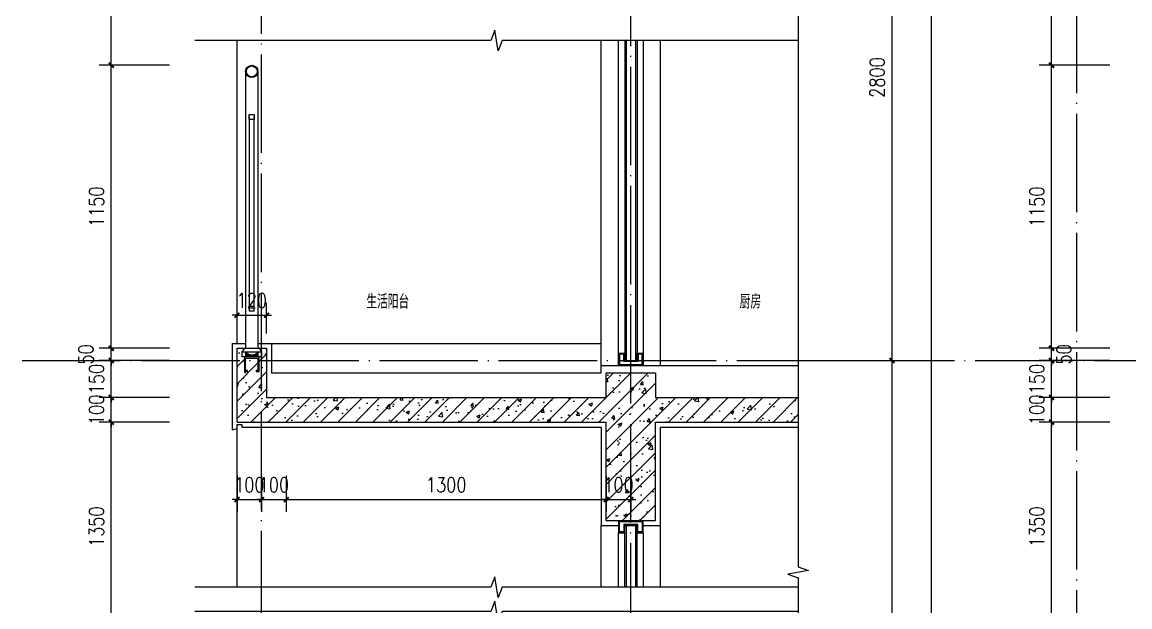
# Model space of a CAD drawing. Extents: x 718358 to 1668613, y -348838 to -159582.
# Drawn here: x 860180 to 864680, y -342390 to -340015 of the extents above; entities that cross this region are included whole.
import ezdxf

# ---------------------------------------------------------------- set-up
doc = ezdxf.new("R2010")
doc.units = 0
doc.header["$LTSCALE"] = 1000
doc.linetypes.add('DOTE', pattern=[2.42, 2, -0.2, 0.02, -0.2])
for name, color, linetype in [('建-可见线', 7, 'Continuous'), ('建-图例填充', 251, 'Continuous'), ('建-墙体', 2, 'Continuous'), ('建-尺寸', 73, 'Continuous'), ('建-房间名', 7, 'Continuous'), ('建-楼梯-护栏', 163, 'Continuous'), ('建-符号', 3, 'Continuous'), ('建-轮廓线', 7, 'Continuous'), ('建-轴网', 14, 'DOTE'), ('建-门窗剖', 4, 'Continuous')]:
    doc.layers.add(name, color=color, linetype=linetype)
doc.styles.add('_TCH_SPACE', font='gt单线西文.shx', dxfattribs={"width": 0.8, "height": 5, "bigfont": 'gt单线中文.shx'})
doc.styles.add('DIM_FONT', font='SIMPLEX.shx', dxfattribs={"width": 0.8, "bigfont": 'GBCBIG.shx'})
doc.dimstyles.new('DIMN20', dxfattribs={"dimscale": 0.2, "dimtxt": 300, "dimasz": 100, "dimexe": 250, "dimexo": 300, "dimgap": 150, "dimtad": 1, "dimdec": 0, "dimzin": 0, "dimdsep": 46, "dimtxsty": 'DIM_FONT', "dimblk": 'ARCHTICK', "dimcen": 0.09, "dimdle": 1, "dimclrt": 7, "dimazin": 2, "dimtfac": 1, "dimtdec": 0, "dimtix": 1, "dimtmove": 2, "dimatfit": 3, "dimldrblk": 'ARCHTICK', "dimfxl": 1, "dimtolj": 1, "dimtzin": 0, "dimarcsym": 0})

# ---------------------------------------------------------------- blocks, each defined once
blk = doc.blocks.new('ghgdfsdsa')
at = {"layer": '建-楼梯-护栏'}
for p, q in [((915644.9, -350305.3), (915644.9, -351430.3)), ((915694.9, -350305.3), (915694.9, -351430.3)), ((915659.9, -350490.3), (915659.9, -351280.3)), ((915679.9, -351280.3), (915679.9, -350490.3)), ((915679.9, -351260.3), (915659.9, -351260.3)), ((915679.9, -351280.3), (915659.9, -351280.3)), ((915639.9, -351430.3), (915629.9, -351445.3)), ((915639.9, -351430.3), (915699.9, -351430.3)), ((915699.9, -351430.3), (915709.9, -351445.3)), ((915629.9, -351445.3), (915629.9, -351465.3)), ((915629.9, -351445.3), (915709.9, -351445.3)), ((915709.9, -351465.3), (915629.9, -351465.3)), ((915644.9, -351445.3), (915644.9, -351465.3)), ((915644.9, -351450.3), (915644.9, -351455.3)), ((915644.9, -351460.3), (915644.9, -351465.3)), ((915649.9, -351449.2), (915649.9, -351465.3)), ((915654.9, -351452.1), (915654.9, -351465.3)), ((915659.9, -351454), (915659.9, -351465.3)), ((915664.9, -351455.1), (915664.9, -351465.3)), ((915669.9, -351455.5), (915669.9, -351465.3)), ((915674.9, -351455.1), (915674.9, -351465.3)), ((915679.9, -351454), (915679.9, -351465.3)), ((915684.9, -351452.1), (915684.9, -351465.3)), ((915689.9, -351449.2), (915689.9, -351465.3)), ((915694.9, -351445.3), (915694.9, -351465.3)), ((915694.9, -351450.3), (915694.9, -351455.3)), ((915694.9, -351460.3), (915694.9, -351465.3)), ((915709.9, -351445.3), (915709.9, -351465.3))]:
    blk.add_line(p, q, dxfattribs=at)
for points in [[(915659.9, -350480.3), (915679.9, -350480.3), (915679.9, -350500.3), (915659.9, -350500.3)], [(915687.4, -351525.3), (915699.9, -351525.3), (915699.9, -351465.3), (915639.9, -351465.3), (915639.9, -351525.3), (915652.4, -351525.3), (915652.4, -351520.3), (915644.9, -351520.3), (915644.9, -351470.3), (915694.9, -351470.3), (915694.9, -351520.3), (915687.4, -351520.3)]]:
    blk.add_lwpolyline(points, close=True, dxfattribs=at)
for radius in [25, 22]:
    blk.add_circle((915669.9, -350305.3), radius, dxfattribs=at)
blk = doc.blocks.new('ghfdss')
at = {"layer": '建-门窗剖'}
for p, q in [((852929.2, -341809.8), (852929.2, -340539.8)), ((852954.2, -340539.8), (852954.2, -341809.8)), ((852960.2, -340539.8), (852960.2, -341839.8)), ((852998.2, -340539.8), (852998.2, -341839.8)), ((853004.2, -340539.8), (853004.2, -341809.8)), ((853029.2, -340539.8), (853029.2, -341809.8))]:
    blk.add_line(p, q, dxfattribs=at)
blk.add_lwpolyline([(852929.2, -341859.8), (852929.2, -341809.8), (852934.2, -341809.8), (852934.2, -341809.8), (852954.2, -341809.8), (852954.2, -341839.8), (853004.2, -341839.8), (853004.2, -341809.8), (853024.2, -341809.8), (853024.2, -341809.8), (853029.2, -341809.8), (853029.2, -341859.8)], dxfattribs=at)
blk.add_lwpolyline([(852950.2, -341813.8), (852933.2, -341813.8), (852933.2, -341855.8), (853025.2, -341855.8), (853025.2, -341813.8), (853008.2, -341813.8), (853008.2, -341843.8), (852950.2, -341843.8)], close=True, dxfattribs=at)
blk = doc.blocks.new('_ArchTick')
at = {"color": 0, "linetype": 'ByBlock', "const_width": 0.4}
blk.add_lwpolyline([(-0.5, -0.5), (0.5, 0.5)], dxfattribs=at)
blk = doc.blocks.new('*D1852')
at = {"layer": 'Defpoints', "color": 0, "transparency": 16777216}
for p in [(863257.1, -341389.6), (863713.8, -341389.6), (863257.1, -343689.6)]:
    blk.add_point(p, dxfattribs=at)
at = {"layer": '建-尺寸', "color": 0, "lineweight": -2, "transparency": 16777216}
for p, q in [((863317.1, -341389.6), (863763.8, -341389.6)), ((863713.8, -343689.8), (863713.8, -341389.4)), ((863317.1, -343689.6), (863763.8, -343689.6))]:
    blk.add_line(p, q, dxfattribs=at)
at = {"layer": '建-尺寸', "color": 0, "lineweight": -2, "transparency": 16777216, "xscale": 20, "yscale": 20, "zscale": 20}
for p, rotation in [((863713.8, -341389.6), 90), ((863713.8, -343689.6), 270)]:
    blk.add_blockref('_ArchTick', p, dxfattribs=dict(at, rotation=rotation))
at = {"layer": '建-尺寸', "color": 7, "transparency": 16777216, "insert": (863653.8, -342539.6), "char_height": 60, "attachment_point": 5, "rotation": 90, "style": 'DIM_FONT'}
blk.add_mtext('\\A1;2800', dxfattribs=at)
blk = doc.blocks.new('*D1853')
at = {"layer": 'Defpoints', "color": 0, "transparency": 16777216}
for p in [(863257.1, -339089.6), (863713.8, -339089.6), (863257.1, -341389.6)]:
    blk.add_point(p, dxfattribs=at)
at = {"layer": '建-尺寸', "color": 0, "lineweight": -2, "transparency": 16777216}
for p, q in [((863317.1, -339089.6), (863763.8, -339089.6)), ((863713.8, -341389.8), (863713.8, -339089.4)), ((863317.1, -341389.6), (863763.8, -341389.6))]:
    blk.add_line(p, q, dxfattribs=at)
at = {"layer": '建-尺寸', "color": 0, "lineweight": -2, "transparency": 16777216, "xscale": 20, "yscale": 20, "zscale": 20}
for p, rotation in [((863713.8, -339089.6), 90), ((863713.8, -341389.6), 270)]:
    blk.add_blockref('_ArchTick', p, dxfattribs=dict(at, rotation=rotation))
at = {"layer": '建-尺寸', "color": 7, "transparency": 16777216, "insert": (863653.8, -340239.6), "char_height": 60, "attachment_point": 5, "rotation": 90, "style": 'DIM_FONT'}
blk.add_mtext('\\A1;2800', dxfattribs=at)
blk = doc.blocks.new('*D1855')
at = {"layer": 'Defpoints', "color": 0, "transparency": 16777216}
for p in [(863257.1, -339089.6), (863873.8, -339089.6), (863257.1, -346189.6)]:
    blk.add_point(p, dxfattribs=at)
at = {"layer": '建-尺寸', "color": 0, "lineweight": -2, "transparency": 16777216}
for p, q in [((863317.1, -339089.6), (863923.8, -339089.6)), ((863873.8, -346189.8), (863873.8, -339089.4)), ((863317.1, -346189.6), (863923.8, -346189.6))]:
    blk.add_line(p, q, dxfattribs=at)
at = {"layer": '建-尺寸', "color": 0, "lineweight": -2, "transparency": 16777216, "xscale": 20, "yscale": 20, "zscale": 20}
for p, rotation in [((863873.8, -339089.6), 90), ((863873.8, -346189.6), 270)]:
    blk.add_blockref('_ArchTick', p, dxfattribs=dict(at, rotation=rotation))
at = {"layer": '建-尺寸', "color": 7, "transparency": 16777216, "insert": (863811.8, -342639.6), "char_height": 60, "attachment_point": 5, "rotation": 90, "style": 'DIM_FONT'}
blk.add_mtext('\\A1;祥各栋立面图', dxfattribs=at)
blk = doc.blocks.new('*D1862')
at = {"layer": 'Defpoints', "color": 0, "transparency": 16777216}
for p in [(861052.6, -341797.3), (861152.6, -341797.3), (861152.6, -341954.4)]:
    blk.add_point(p, dxfattribs=at)
at = {"layer": '建-尺寸', "color": 0, "lineweight": -2, "transparency": 16777216}
for p, q in [((861052.6, -341857.3), (861052.6, -342004.4)), ((861152.6, -341857.3), (861152.6, -342004.4)), ((861052.6, -341954.4), (861032.6, -341954.4)), ((861052.6, -341954.4), (861152.6, -341954.4)), ((861152.6, -341954.4), (861172.6, -341954.4))]:
    blk.add_line(p, q, dxfattribs=at)
at = {"layer": '建-尺寸', "color": 0, "lineweight": -2, "transparency": 16777216, "xscale": 20, "yscale": 20, "zscale": 20}
blk.add_blockref('_ArchTick', (861052.6, -341954.4), dxfattribs=at)
at = {"layer": '建-尺寸', "color": 0, "lineweight": -2, "transparency": 16777216, "xscale": 20, "yscale": 20, "zscale": 20, "rotation": 180}
blk.add_blockref('_ArchTick', (861152.6, -341954.4), dxfattribs=at)
at = {"layer": '建-尺寸', "color": 7, "transparency": 16777216, "insert": (861102.6, -341894.4), "char_height": 60, "attachment_point": 5, "style": 'DIM_FONT'}
blk.add_mtext('\\A1;100', dxfattribs=at)
blk = doc.blocks.new('*D1863')
at = {"layer": 'Defpoints', "color": 0, "transparency": 16777216}
for p in [(861152.6, -341797.3), (861252.6, -341797.3), (861252.6, -341954.4)]:
    blk.add_point(p, dxfattribs=at)
at = {"layer": '建-尺寸', "color": 0, "lineweight": -2, "transparency": 16777216}
for p, q in [((861152.6, -341857.3), (861152.6, -342004.4)), ((861252.6, -341857.3), (861252.6, -342004.4)), ((861152.6, -341954.4), (861132.6, -341954.4)), ((861152.6, -341954.4), (861252.6, -341954.4)), ((861252.6, -341954.4), (861272.6, -341954.4))]:
    blk.add_line(p, q, dxfattribs=at)
at = {"layer": '建-尺寸', "color": 0, "lineweight": -2, "transparency": 16777216, "xscale": 20, "yscale": 20, "zscale": 20}
blk.add_blockref('_ArchTick', (861152.6, -341954.4), dxfattribs=at)
at = {"layer": '建-尺寸', "color": 0, "lineweight": -2, "transparency": 16777216, "xscale": 20, "yscale": 20, "zscale": 20, "rotation": 180}
blk.add_blockref('_ArchTick', (861252.6, -341954.4), dxfattribs=at)
at = {"layer": '建-尺寸', "color": 7, "transparency": 16777216, "insert": (861202.6, -341894.4), "char_height": 60, "attachment_point": 5, "style": 'DIM_FONT'}
blk.add_mtext('\\A1;100', dxfattribs=at)
blk = doc.blocks.new('*D1864')
at = {"layer": 'Defpoints', "color": 0, "transparency": 16777216}
for p in [(861252.6, -341797.3), (862552.6, -341797.3), (862552.6, -341954.4)]:
    blk.add_point(p, dxfattribs=at)
at = {"layer": '建-尺寸', "color": 0, "lineweight": -2, "transparency": 16777216}
for p, q in [((861252.6, -341857.3), (861252.6, -342004.4)), ((862552.6, -341857.3), (862552.6, -342004.4)), ((861252.4, -341954.4), (862552.8, -341954.4))]:
    blk.add_line(p, q, dxfattribs=at)
at = {"layer": '建-尺寸', "color": 0, "lineweight": -2, "transparency": 16777216, "xscale": 20, "yscale": 20, "zscale": 20, "rotation": 180}
blk.add_blockref('_ArchTick', (861252.6, -341954.4), dxfattribs=at)
at = {"layer": '建-尺寸', "color": 0, "lineweight": -2, "transparency": 16777216, "xscale": 20, "yscale": 20, "zscale": 20}
blk.add_blockref('_ArchTick', (862552.6, -341954.4), dxfattribs=at)
at = {"layer": '建-尺寸', "color": 7, "transparency": 16777216, "insert": (861902.6, -341894.4), "char_height": 60, "attachment_point": 5, "style": 'DIM_FONT'}
blk.add_mtext('\\A1;1300', dxfattribs=at)
blk = doc.blocks.new('*D1865')
at = {"layer": 'Defpoints', "color": 0, "transparency": 16777216}
for p in [(862552.6, -341797.3), (862652.6, -341797.3), (862652.6, -341954.4)]:
    blk.add_point(p, dxfattribs=at)
at = {"layer": '建-尺寸', "color": 0, "lineweight": -2, "transparency": 16777216}
for p, q in [((862552.6, -341857.3), (862552.6, -342004.4)), ((862652.6, -341857.3), (862652.6, -342004.4)), ((862552.6, -341954.4), (862532.6, -341954.4)), ((862552.6, -341954.4), (862652.6, -341954.4)), ((862652.6, -341954.4), (862672.6, -341954.4))]:
    blk.add_line(p, q, dxfattribs=at)
at = {"layer": '建-尺寸', "color": 0, "lineweight": -2, "transparency": 16777216, "xscale": 20, "yscale": 20, "zscale": 20}
blk.add_blockref('_ArchTick', (862552.6, -341954.4), dxfattribs=at)
at = {"layer": '建-尺寸', "color": 0, "lineweight": -2, "transparency": 16777216, "xscale": 20, "yscale": 20, "zscale": 20, "rotation": 180}
blk.add_blockref('_ArchTick', (862652.6, -341954.4), dxfattribs=at)
at = {"layer": '建-尺寸', "color": 7, "transparency": 16777216, "insert": (862602.6, -341894.4), "char_height": 60, "attachment_point": 5, "style": 'DIM_FONT'}
blk.add_mtext('\\A1;100', dxfattribs=at)
blk = doc.blocks.new('*D1871')
at = {"layer": 'Defpoints', "color": 0, "transparency": 16777216}
for p in [(860542, -341639.6), (860838.6, -341639.6), (860838.6, -342489.6)]:
    blk.add_point(p, dxfattribs=at)
at = {"layer": '建-尺寸', "color": 0, "lineweight": -2, "transparency": 16777216}
for p, q in [((860778.6, -341639.6), (860492, -341639.6)), ((860542, -342489.8), (860542, -341639.4)), ((860778.6, -342489.6), (860492, -342489.6))]:
    blk.add_line(p, q, dxfattribs=at)
at = {"layer": '建-尺寸', "color": 0, "lineweight": -2, "transparency": 16777216, "xscale": 20, "yscale": 20, "zscale": 20}
for p, rotation in [((860542, -341639.6), 90), ((860542, -342489.6), 270)]:
    blk.add_blockref('_ArchTick', p, dxfattribs=dict(at, rotation=rotation))
at = {"layer": '建-尺寸', "color": 7, "transparency": 16777216, "insert": (860482, -342064.6), "char_height": 60, "attachment_point": 5, "rotation": 90, "style": 'DIM_FONT'}
blk.add_mtext('\\A1;1350', dxfattribs=at)
blk = doc.blocks.new('*D1872')
at = {"layer": 'Defpoints', "color": 0, "transparency": 16777216}
for p in [(860542, -341539.6), (860838.6, -341539.6), (860838.6, -341639.6)]:
    blk.add_point(p, dxfattribs=at)
at = {"layer": '建-尺寸', "color": 0, "lineweight": -2, "transparency": 16777216}
for p, q in [((860542, -341539.6), (860542, -341519.6)), ((860778.6, -341539.6), (860492, -341539.6)), ((860542, -341639.6), (860542, -341539.6)), ((860778.6, -341639.6), (860492, -341639.6)), ((860542, -341639.6), (860542, -341659.6))]:
    blk.add_line(p, q, dxfattribs=at)
at = {"layer": '建-尺寸', "color": 0, "lineweight": -2, "transparency": 16777216, "xscale": 20, "yscale": 20, "zscale": 20}
for p, rotation in [((860542, -341539.6), 270), ((860542, -341639.6), 90)]:
    blk.add_blockref('_ArchTick', p, dxfattribs=dict(at, rotation=rotation))
at = {"layer": '建-尺寸', "color": 7, "transparency": 16777216, "insert": (860482, -341589.6), "char_height": 60, "attachment_point": 5, "rotation": 90, "style": 'DIM_FONT'}
blk.add_mtext('\\A1;100', dxfattribs=at)
blk = doc.blocks.new('*D1873')
at = {"layer": 'Defpoints', "color": 0, "transparency": 16777216}
for p in [(860542, -341389.6), (860838.6, -341389.6), (860838.6, -341539.6)]:
    blk.add_point(p, dxfattribs=at)
at = {"layer": '建-尺寸', "color": 0, "lineweight": -2, "transparency": 16777216}
for p, q in [((860778.6, -341389.6), (860492, -341389.6)), ((860542, -341389.6), (860542, -341369.6)), ((860542, -341539.6), (860542, -341389.6)), ((860778.6, -341539.6), (860492, -341539.6)), ((860542, -341539.6), (860542, -341559.6))]:
    blk.add_line(p, q, dxfattribs=at)
at = {"layer": '建-尺寸', "color": 0, "lineweight": -2, "transparency": 16777216, "xscale": 20, "yscale": 20, "zscale": 20}
for p, rotation in [((860542, -341389.6), 270), ((860542, -341539.6), 90)]:
    blk.add_blockref('_ArchTick', p, dxfattribs=dict(at, rotation=rotation))
at = {"layer": '建-尺寸', "color": 7, "transparency": 16777216, "insert": (860482, -341464.6), "char_height": 60, "attachment_point": 5, "rotation": 90, "style": 'DIM_FONT'}
blk.add_mtext('\\A1;150', dxfattribs=at)
blk = doc.blocks.new('*D1874')
at = {"layer": 'Defpoints', "color": 0, "transparency": 16777216}
for p in [(860542, -341339.6), (860838.6, -341339.6), (860838.6, -341389.6)]:
    blk.add_point(p, dxfattribs=at)
at = {"layer": '建-尺寸', "color": 0, "lineweight": -2, "transparency": 16777216}
for p, q in [((860778.6, -341339.6), (860492, -341339.6)), ((860542, -341339.6), (860542, -341319.6)), ((860542, -341389.6), (860542, -341339.6)), ((860778.6, -341389.6), (860492, -341389.6)), ((860542, -341389.6), (860542, -341409.6))]:
    blk.add_line(p, q, dxfattribs=at)
at = {"layer": '建-尺寸', "color": 0, "lineweight": -2, "transparency": 16777216, "xscale": 20, "yscale": 20, "zscale": 20}
for p, rotation in [((860542, -341339.6), 270), ((860542, -341389.6), 90)]:
    blk.add_blockref('_ArchTick', p, dxfattribs=dict(at, rotation=rotation))
at = {"layer": '建-尺寸', "color": 7, "transparency": 16777216, "insert": (860439, -341364.6), "char_height": 60, "attachment_point": 5, "rotation": 90, "style": 'DIM_FONT'}
blk.add_mtext('\\A1;50', dxfattribs=at)
blk = doc.blocks.new('*D1875')
at = {"layer": 'Defpoints', "color": 0, "transparency": 16777216}
for p in [(860542, -340189.6), (860838.6, -340189.6), (860838.6, -341339.6)]:
    blk.add_point(p, dxfattribs=at)
at = {"layer": '建-尺寸', "color": 0, "lineweight": -2, "transparency": 16777216}
for p, q in [((860778.6, -340189.6), (860492, -340189.6)), ((860542, -341339.8), (860542, -340189.4)), ((860778.6, -341339.6), (860492, -341339.6))]:
    blk.add_line(p, q, dxfattribs=at)
at = {"layer": '建-尺寸', "color": 0, "lineweight": -2, "transparency": 16777216, "xscale": 20, "yscale": 20, "zscale": 20}
for p, rotation in [((860542, -340189.6), 90), ((860542, -341339.6), 270)]:
    blk.add_blockref('_ArchTick', p, dxfattribs=dict(at, rotation=rotation))
at = {"layer": '建-尺寸', "color": 7, "transparency": 16777216, "insert": (860482, -340764.6), "char_height": 60, "attachment_point": 5, "rotation": 90, "style": 'DIM_FONT'}
blk.add_mtext('\\A1;1150', dxfattribs=at)
blk = doc.blocks.new('*D1876')
at = {"layer": 'Defpoints', "color": 0, "transparency": 16777216}
for p in [(860542, -339239.6), (860838.6, -339239.6), (860838.6, -340189.6)]:
    blk.add_point(p, dxfattribs=at)
at = {"layer": '建-尺寸', "color": 0, "lineweight": -2, "transparency": 16777216}
for p, q in [((860778.6, -339239.6), (860492, -339239.6)), ((860542, -340189.8), (860542, -339239.4)), ((860778.6, -340189.6), (860492, -340189.6))]:
    blk.add_line(p, q, dxfattribs=at)
at = {"layer": '建-尺寸', "color": 0, "lineweight": -2, "transparency": 16777216, "xscale": 20, "yscale": 20, "zscale": 20}
for p, rotation in [((860542, -339239.6), 90), ((860542, -340189.6), 270)]:
    blk.add_blockref('_ArchTick', p, dxfattribs=dict(at, rotation=rotation))
at = {"layer": '建-尺寸', "color": 7, "transparency": 16777216, "insert": (860482, -339714.6), "char_height": 60, "attachment_point": 5, "rotation": 90, "style": 'DIM_FONT'}
blk.add_mtext('\\A1;1350', dxfattribs=at)
blk = doc.blocks.new('*D1916')
at = {"layer": 'Defpoints', "color": 0, "transparency": 16777216}
for p in [(864362.1, -341639.6), (864658.7, -341639.6), (864658.7, -342489.6)]:
    blk.add_point(p, dxfattribs=at)
at = {"layer": '建-尺寸', "color": 0, "lineweight": -2, "transparency": 16777216}
for p, q in [((864598.7, -341639.6), (864312.1, -341639.6)), ((864362.1, -342489.8), (864362.1, -341639.4)), ((864598.7, -342489.6), (864312.1, -342489.6))]:
    blk.add_line(p, q, dxfattribs=at)
at = {"layer": '建-尺寸', "color": 0, "lineweight": -2, "transparency": 16777216, "xscale": 20, "yscale": 20, "zscale": 20}
for p, rotation in [((864362.1, -341639.6), 90), ((864362.1, -342489.6), 270)]:
    blk.add_blockref('_ArchTick', p, dxfattribs=dict(at, rotation=rotation))
at = {"layer": '建-尺寸', "color": 7, "transparency": 16777216, "insert": (864302.1, -342064.6), "char_height": 60, "attachment_point": 5, "rotation": 90, "style": 'DIM_FONT'}
blk.add_mtext('\\A1;1350', dxfattribs=at)
blk = doc.blocks.new('*D1917')
at = {"layer": 'Defpoints', "color": 0, "transparency": 16777216}
for p in [(864362.1, -341539.6), (864658.7, -341539.6), (864658.7, -341639.6)]:
    blk.add_point(p, dxfattribs=at)
at = {"layer": '建-尺寸', "color": 0, "lineweight": -2, "transparency": 16777216}
for p, q in [((864362.1, -341539.6), (864362.1, -341519.6)), ((864598.7, -341539.6), (864312.1, -341539.6)), ((864362.1, -341639.6), (864362.1, -341539.6)), ((864598.7, -341639.6), (864312.1, -341639.6)), ((864362.1, -341639.6), (864362.1, -341659.6))]:
    blk.add_line(p, q, dxfattribs=at)
at = {"layer": '建-尺寸', "color": 0, "lineweight": -2, "transparency": 16777216, "xscale": 20, "yscale": 20, "zscale": 20}
for p, rotation in [((864362.1, -341539.6), 270), ((864362.1, -341639.6), 90)]:
    blk.add_blockref('_ArchTick', p, dxfattribs=dict(at, rotation=rotation))
at = {"layer": '建-尺寸', "color": 7, "transparency": 16777216, "insert": (864302.1, -341589.6), "char_height": 60, "attachment_point": 5, "rotation": 90, "style": 'DIM_FONT'}
blk.add_mtext('\\A1;100', dxfattribs=at)
blk = doc.blocks.new('*D1918')
at = {"layer": 'Defpoints', "color": 0, "transparency": 16777216}
for p in [(864362.1, -341389.6), (864658.7, -341389.6), (864658.7, -341539.6)]:
    blk.add_point(p, dxfattribs=at)
at = {"layer": '建-尺寸', "color": 0, "lineweight": -2, "transparency": 16777216}
for p, q in [((864598.7, -341389.6), (864312.1, -341389.6)), ((864362.1, -341389.6), (864362.1, -341369.6)), ((864362.1, -341539.6), (864362.1, -341389.6)), ((864598.7, -341539.6), (864312.1, -341539.6)), ((864362.1, -341539.6), (864362.1, -341559.6))]:
    blk.add_line(p, q, dxfattribs=at)
at = {"layer": '建-尺寸', "color": 0, "lineweight": -2, "transparency": 16777216, "xscale": 20, "yscale": 20, "zscale": 20}
for p, rotation in [((864362.1, -341389.6), 270), ((864362.1, -341539.6), 90)]:
    blk.add_blockref('_ArchTick', p, dxfattribs=dict(at, rotation=rotation))
at = {"layer": '建-尺寸', "color": 7, "transparency": 16777216, "insert": (864302.1, -341464.6), "char_height": 60, "attachment_point": 5, "rotation": 90, "style": 'DIM_FONT'}
blk.add_mtext('\\A1;150', dxfattribs=at)
blk = doc.blocks.new('*D1919')
at = {"layer": 'Defpoints', "color": 0, "transparency": 16777216}
for p in [(864362.1, -341339.6), (864658.7, -341339.6), (864658.7, -341389.6)]:
    blk.add_point(p, dxfattribs=at)
at = {"layer": '建-尺寸', "color": 0, "lineweight": -2, "transparency": 16777216}
for p, q in [((864598.7, -341339.6), (864312.1, -341339.6)), ((864362.1, -341339.6), (864362.1, -341319.6)), ((864362.1, -341389.6), (864362.1, -341339.6)), ((864598.7, -341389.6), (864312.1, -341389.6)), ((864362.1, -341389.6), (864362.1, -341409.6))]:
    blk.add_line(p, q, dxfattribs=at)
at = {"layer": '建-尺寸', "color": 0, "lineweight": -2, "transparency": 16777216, "xscale": 20, "yscale": 20, "zscale": 20}
for p, rotation in [((864362.1, -341339.6), 270), ((864362.1, -341389.6), 90)]:
    blk.add_blockref('_ArchTick', p, dxfattribs=dict(at, rotation=rotation))
at = {"layer": '建-尺寸', "color": 7, "transparency": 16777216, "insert": (864412.1, -341364.6), "char_height": 60, "attachment_point": 5, "rotation": 90, "style": 'DIM_FONT'}
blk.add_mtext('\\A1;50', dxfattribs=at)
blk = doc.blocks.new('*D1920')
at = {"layer": 'Defpoints', "color": 0, "transparency": 16777216}
for p in [(864362.1, -340189.6), (864658.7, -340189.6), (864658.7, -341339.6)]:
    blk.add_point(p, dxfattribs=at)
at = {"layer": '建-尺寸', "color": 0, "lineweight": -2, "transparency": 16777216}
for p, q in [((864598.7, -340189.6), (864312.1, -340189.6)), ((864362.1, -341339.8), (864362.1, -340189.4)), ((864598.7, -341339.6), (864312.1, -341339.6))]:
    blk.add_line(p, q, dxfattribs=at)
at = {"layer": '建-尺寸', "color": 0, "lineweight": -2, "transparency": 16777216, "xscale": 20, "yscale": 20, "zscale": 20}
for p, rotation in [((864362.1, -340189.6), 90), ((864362.1, -341339.6), 270)]:
    blk.add_blockref('_ArchTick', p, dxfattribs=dict(at, rotation=rotation))
at = {"layer": '建-尺寸', "color": 7, "transparency": 16777216, "insert": (864302.1, -340764.6), "char_height": 60, "attachment_point": 5, "rotation": 90, "style": 'DIM_FONT'}
blk.add_mtext('\\A1;1150', dxfattribs=at)
blk = doc.blocks.new('*D1921')
at = {"layer": 'Defpoints', "color": 0, "transparency": 16777216}
for p in [(864362.1, -339189.6), (864658.7, -339189.6), (864658.7, -340189.6)]:
    blk.add_point(p, dxfattribs=at)
at = {"layer": '建-尺寸', "color": 0, "lineweight": -2, "transparency": 16777216}
for p, q in [((864598.7, -339189.6), (864312.1, -339189.6)), ((864362.1, -340189.8), (864362.1, -339189.4)), ((864598.7, -340189.6), (864312.1, -340189.6))]:
    blk.add_line(p, q, dxfattribs=at)
at = {"layer": '建-尺寸', "color": 0, "lineweight": -2, "transparency": 16777216, "xscale": 20, "yscale": 20, "zscale": 20}
for p, rotation in [((864362.1, -339189.6), 90), ((864362.1, -340189.6), 270)]:
    blk.add_blockref('_ArchTick', p, dxfattribs=dict(at, rotation=rotation))
at = {"layer": '建-尺寸', "color": 7, "transparency": 16777216, "insert": (864302.1, -339689.6), "char_height": 60, "attachment_point": 5, "rotation": 90, "style": 'DIM_FONT'}
blk.add_mtext('\\A1;1500', dxfattribs=at)
blk = doc.blocks.new('*D2998')
at = {"layer": 'Defpoints', "color": 0, "transparency": 16777216}
for p in [(861172.6, -341205.5), (861052.6, -341339.6), (861172.6, -341339.6)]:
    blk.add_point(p, dxfattribs=at)
at = {"layer": '建-尺寸', "color": 0, "lineweight": -2, "transparency": 16777216}
for p, q in [((861052.6, -341279.6), (861052.6, -341155.5)), ((861172.6, -341279.6), (861172.6, -341155.5)), ((861052.6, -341205.5), (861032.6, -341205.5)), ((861052.6, -341205.5), (861172.6, -341205.5)), ((861172.6, -341205.5), (861192.6, -341205.5))]:
    blk.add_line(p, q, dxfattribs=at)
at = {"layer": '建-尺寸', "color": 0, "lineweight": -2, "transparency": 16777216, "xscale": 20, "yscale": 20, "zscale": 20}
blk.add_blockref('_ArchTick', (861052.6, -341205.5), dxfattribs=at)
at = {"layer": '建-尺寸', "color": 0, "lineweight": -2, "transparency": 16777216, "xscale": 20, "yscale": 20, "zscale": 20, "rotation": 180}
blk.add_blockref('_ArchTick', (861172.6, -341205.5), dxfattribs=at)
at = {"layer": '建-尺寸', "color": 7, "transparency": 16777216, "insert": (861112.6, -341145.5), "char_height": 60, "attachment_point": 5, "style": 'DIM_FONT'}
blk.add_mtext('\\A1;120', dxfattribs=at)

msp = doc.modelspace()

# ---------------------------------------------------------------- hatches: boundary and pattern name
at = {"layer": '建-图例填充'}
h = msp.add_hatch(dxfattribs=at)
h.set_pattern_fill('钢筋混凝土', color=256, scale=20, style=0)
h.set_pattern_definition([(45, (9673.443, 450.25), (-35.355339, 35.355339), []), (50, (9673.44, 450.25), (143.452037, -12.550427), [15, -165]), (355, (9673.44, 450.25), (-27.750267, 150.438427), [12, -132]), (100.4514, (9685.4, 449.2), (115.701876, 137.887908), [12.748038, -140.228422]), (46.1842, (9673.44, 490.25), (213.44821, -33.103803), [22.5, -247.5]), (96.6356, (9691.23, 487.5), (186.93254, 194.823574), [19.12206, -210.3426]), (351.1842, (9673.44, 490.25), (186.93239, 194.82372), [18, -198]), (21, (9693.44, 480.25), (119.38141, -80.523778), [15, -165]), (326, (9693.44, 480.25), (48.663066, 145.03001), [12, -132]), (71.4514, (9703.39, 473.54), (168.044526, 64.5061), [12.748038, -140.228422]), (37.5, (9673.443, 450.25), (2.431971, 66.5787708), [0, -130.4, 0, -134, 0, -132.5]), (7.5, (9673.44, 450.25), (52.6139075, 78.8823424), [0, -76.4, 0, -127.4, 0, -50.5]), (327.5, (9628.843, 450.25), (106.7644872, -4.5109743), [0, -50, 0, -156, 0, -207]), (317.5, (9608.84, 450.25), (116.637234, 20.020996), [0, -65, 0, -103.6, 0, -147])])
h.paths.add_polyline_path([(862552.6, -341639.6), (862552.6, -342039.6), (862752.6, -342039.6), (862752.6, -341639.6), (863332.7, -341639.6), (863332.7, -341539.6), (862752.6, -341539.6), (862752.6, -341439.6), (862552.6, -341439.6), (862552.6, -341489.6), (862552.6, -341539.6), (861172.6, -341539.6), (861172.6, -341339.6), (861142.6, -341339.6), (861152.6, -341354.6), (861152.6, -341374.6), (861142.6, -341374.6), (861142.6, -341434.6), (861130.1, -341434.6), (861130.1, -341429.6), (861137.6, -341429.6), (861137.6, -341379.6), (861087.6, -341379.6), (861087.6, -341429.6), (861095.1, -341429.6), (861095.1, -341434.6), (861082.6, -341434.6), (861082.6, -341374.6), (861072.6, -341374.6), (861072.6, -341354.6), (861082.6, -341339.6), (861052.6, -341339.6), (861052.6, -341639.6), (861252.6, -341639.6)])

# ---------------------------------------------------------------- linework, layer by layer
at = {"layer": '建-可见线'}
for p, q in [((861032.6, -341319.6), (861087.6, -341319.6)), ((861137.6, -341319.6), (861192.6, -341319.6)), ((861192.6, -341319.6), (861192.6, -341439.6)), ((861192.6, -341439.6), (862532.6, -341439.6)), ((862532.6, -341409.6), (863332.7, -341409.6)), ((862532.6, -341439.6), (862532.6, -341409.6))]:
    msp.add_line(p, q, dxfattribs=at)
for points in [[(861032.6, -341319.6), (861032.6, -341671.2), (861032.6, -341671.2), (861052.6, -341666.1), (861052.6, -341659.6), (861052.6, -341649.6), (861072.6, -341649.6), (861072.6, -341659.6), (861272.6, -341659.6), (861272.6, -341659.6), (862532.6, -341659.6), (862532.6, -342059.6), (862602.6, -342059.6)], [(862702.6, -342059.6), (862772.6, -342059.6), (862772.6, -341659.6), (863332.7, -341659.6)]]:
    msp.add_lwpolyline(points, dxfattribs=at)
at = {"layer": '建-墙体'}
for p, q in [((861052.6, -341639.6), (861052.6, -341339.6)), ((861052.6, -341339.6), (861172.6, -341339.6)), ((861172.6, -341339.6), (861172.6, -341539.6)), ((862552.6, -341539.6), (862552.6, -341489.6)), ((861172.6, -341539.6), (862552.6, -341539.6)), ((862752.6, -341539.6), (863332.7, -341539.6)), ((861052.6, -341639.6), (861252.6, -341639.6)), ((861252.6, -341639.6), (862552.6, -341639.6)), ((862552.6, -342039.6), (862552.6, -341639.6)), ((862752.6, -342039.6), (862752.6, -341639.6)), ((862752.6, -341639.6), (863332.7, -341639.6)), ((862552.6, -342039.6), (862752.6, -342039.6))]:
    msp.add_line(p, q, dxfattribs=at)
msp.add_lwpolyline([(862552.6, -341489.6), (862552.6, -341439.6), (862752.6, -341439.6), (862752.6, -341539.6)], dxfattribs=at)
at = {"layer": '建-符号'}
for points in [[(863332.7, -337697.7), (863332.7, -342227.7), (863374.7, -342243), (863290.7, -342257.8), (863332.7, -342272.7), (863332.7, -346802.8)], [(863332.7, -340089.6), (862129.5, -340089.6), (862114.3, -340131.6), (862099.5, -340047.6), (862084.5, -340089.6), (860881.4, -340089.6)], [(863332.7, -342309.6), (862129.5, -342309.6), (862114.3, -342351.6), (862099.5, -342267.6), (862084.5, -342309.6), (860881.4, -342309.6)], [(863332.7, -342409.6), (862129.5, -342409.6), (862114.3, -342451.6), (862099.5, -342367.6), (862084.5, -342409.6), (860881.4, -342409.6)]]:
    msp.add_lwpolyline(points, dxfattribs=at)
at = {"layer": '建-轮廓线', "color": 253}
for p, q in [((861052.6, -341319.6), (861052.6, -340089.6)), ((862532.6, -341409.6), (862532.6, -340089.6)), ((862772.6, -341409.6), (862772.6, -340089.6)), ((861192.6, -341319.6), (862532.6, -341319.6)), ((861052.6, -342309.6), (861052.6, -341666.1)), ((862532.6, -342309.6), (862532.6, -342059.6)), ((862772.6, -342309.6), (862772.6, -342059.6))]:
    msp.add_line(p, q, dxfattribs=at)
at = {"layer": '建-轴网', "ltscale": 0.2}
for p, q in [((861152.6, -346838), (861152.6, -337601.7)), ((862652.6, -346888), (862652.6, -337601.7)), ((864465.4, -346595), (864465.4, -337601.7)), ((860179.7, -341389.6), (868488.2, -341389.6))]:
    msp.add_line(p, q, dxfattribs=at)
at = {"layer": '建-门窗剖'}
for p, q in [((862627.6, -342059.6), (862627.6, -342309.6)), ((862633.6, -342059.6), (862633.6, -342309.6)), ((862671.6, -342059.6), (862671.6, -342309.6)), ((862677.6, -342059.6), (862677.6, -342309.6)), ((862602.6, -342309.6), (862602.6, -342089.6)), ((862702.6, -342089.6), (862702.6, -342309.6))]:
    msp.add_line(p, q, dxfattribs=at)
msp.add_lwpolyline([(862602.6, -342039.6), (862602.6, -342089.6), (862607.6, -342089.6), (862607.6, -342089.6), (862627.6, -342089.6), (862627.6, -342059.6), (862677.6, -342059.6), (862677.6, -342089.6), (862697.6, -342089.6), (862697.6, -342089.6), (862702.6, -342089.6), (862702.6, -342039.6)], dxfattribs=at)
msp.add_lwpolyline([(862623.6, -342085.6), (862606.6, -342085.6), (862606.6, -342043.6), (862698.6, -342043.6), (862698.6, -342085.6), (862681.6, -342085.6), (862681.6, -342055.6), (862623.6, -342055.6)], close=True, dxfattribs=at)

# ---------------------------------------------------------------- block references
at = {"layer": '建-可见线'}
for name, p in [('ghfdss', (9673.8, 450.2)), ('ghgdfsdsa', (-54557.3, 10090.8))]:
    msp.add_blockref(name, p, dxfattribs=at)

# ---------------------------------------------------------------- texts
at = {"layer": '建-房间名', "style": '_TCH_SPACE', "width": 0.8}
for s, p in [('生活阳台', (861578.2, -341178.5)), ('厨房', (863094.9, -341178.5))]:
    msp.add_text(s, height=57.32, dxfattribs=at).set_placement(p)

# ---------------------------------------------------------------- dimensions: what is measured, and where the dimension line sits
at = {"layer": '建-尺寸'}
for p1, p2, distance, text, picture, middle in [((863257.1, -341389.6), (863257.1, -339089.6), -456.7, '2800', '*D1853', (863653.8, -340239.6)), ((863257.1, -346189.6), (863257.1, -339089.6), -616.7, '祥各栋立面图', '*D1855', (863811.8, -342639.6)), ((864658.7, -340189.6), (864658.7, -339189.6), 296.7, '1500', '*D1921', (864302.1, -339689.6)), ((860838.6, -340189.6), (860838.6, -339239.6), 296.7, '1350', '*D1876', (860482, -339714.6)), ((863257.1, -343689.6), (863257.1, -341389.6), -456.7, '2800', '*D1852', (863653.8, -342539.6)), ((860838.6, -342489.6), (860838.6, -341639.6), 296.7, '1350', '*D1871', (860482, -342064.6)), ((864658.7, -342489.6), (864658.7, -341639.6), 296.7, '1350', '*D1916', (864302.1, -342064.6))]:
    dim = msp.add_aligned_dim(p1=p1, p2=p2, distance=distance, text=text, dimstyle='DIMN20', dxfattribs=at)
    dim.commit()
    dim.dimension.update_dxf_attribs({"geometry": picture, "text_midpoint": middle})
for p1, p2, distance, picture, middle in [((860838.6, -341339.6), (860838.6, -340189.6), 296.7, '*D1875', (860482, -340764.6)), ((864658.7, -341339.6), (864658.7, -340189.6), 296.7, '*D1920', (864302.1, -340764.6)), ((861052.6, -341339.6), (861172.6, -341339.6), 134, '*D2998', (861112.6, -341145.5)), ((860838.6, -341539.6), (860838.6, -341389.6), 296.7, '*D1873', (860482, -341464.6)), ((864658.7, -341539.6), (864658.7, -341389.6), 296.7, '*D1918', (864302.1, -341464.6)), ((860838.6, -341639.6), (860838.6, -341539.6), 296.7, '*D1872', (860482, -341589.6)), ((864658.7, -341639.6), (864658.7, -341539.6), 296.7, '*D1917', (864302.1, -341589.6)), ((861052.6, -341797.3), (861152.6, -341797.3), -157.1, '*D1862', (861102.6, -341894.4)), ((861152.6, -341797.3), (861252.6, -341797.3), -157.1, '*D1863', (861202.6, -341894.4)), ((861252.6, -341797.3), (862552.6, -341797.3), -157.1, '*D1864', (861902.6, -341894.4)), ((862552.6, -341797.3), (862652.6, -341797.3), -157.1, '*D1865', (862602.6, -341894.4))]:
    dim = msp.add_aligned_dim(p1=p1, p2=p2, distance=distance, dimstyle='DIMN20', dxfattribs=at)
    dim.commit()
    dim.dimension.update_dxf_attribs({"geometry": picture, "text_midpoint": middle})
for base, p1, p2, picture, middle in [((860542, -341339.6), (860838.6, -341389.6), (860838.6, -341339.6), '*D1874', (860439, -341364.6)), ((864362.1, -341339.6), (864658.7, -341389.6), (864658.7, -341339.6), '*D1919', (864412.1, -341364.6))]:
    dim = msp.add_linear_dim(base=base, p1=p1, p2=p2, angle=90, dimstyle='DIMN20', dxfattribs=at)
    dim.commit()
    dim.dimension.update_dxf_attribs({"geometry": picture, "text_midpoint": middle, "dimtype": 161})

doc.saveas('drawing.dxf')
